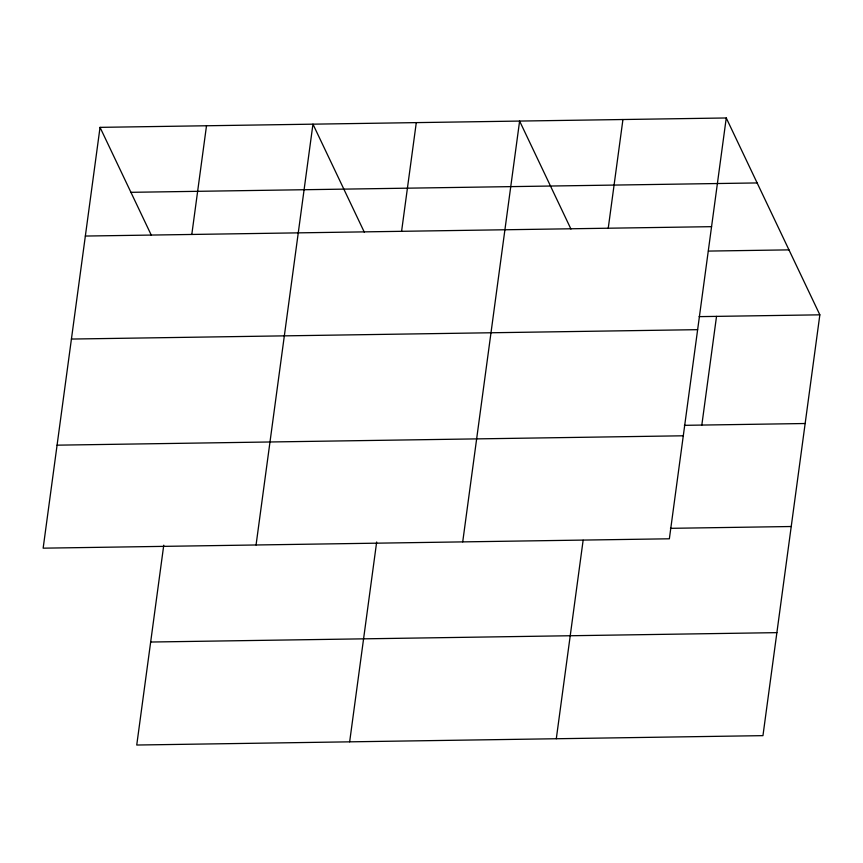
<?xml version="1.0" encoding="UTF-8"?>
<svg xmlns="http://www.w3.org/2000/svg" width="863" height="863" viewBox="0 0 863 863"><rect width="100%" height="100%" fill="white"/><g stroke="black" fill="none" stroke-linecap="round" stroke-linejoin="round"><path stroke-width="1.29" d="M100.043 127.357L43.15 548.167L669.364 538.792L726.258 117.972L100.043 127.357L151.381 235.351M191.802 234.456L206.505 125.761M163.754 545.189L136.742 745.028L762.957 735.643L819.85 314.833L726.258 117.972M256.063 544.985L312.956 124.164L364.305 232.158M401.586 231.316L416.29 122.622M349.655 741.835L376.667 541.996M462.719 541.888L519.612 121.068L570.95 229.062M608.242 228.22L622.935 119.526M556.301 738.739L583.14 540.227M701.824 425.071L716.527 316.376M130.928 192.32L757.142 182.934M85.351 236.052L711.565 226.667M708.447 251.079L788.965 249.871M699.084 316.635L819.85 314.833M71.424 339.051L697.638 329.666M684.381 425.33L805.157 423.517M57.077 445.168L683.291 435.793M670.454 528.329L791.231 526.516M150.669 642.029L776.883 632.644"/></g></svg>
